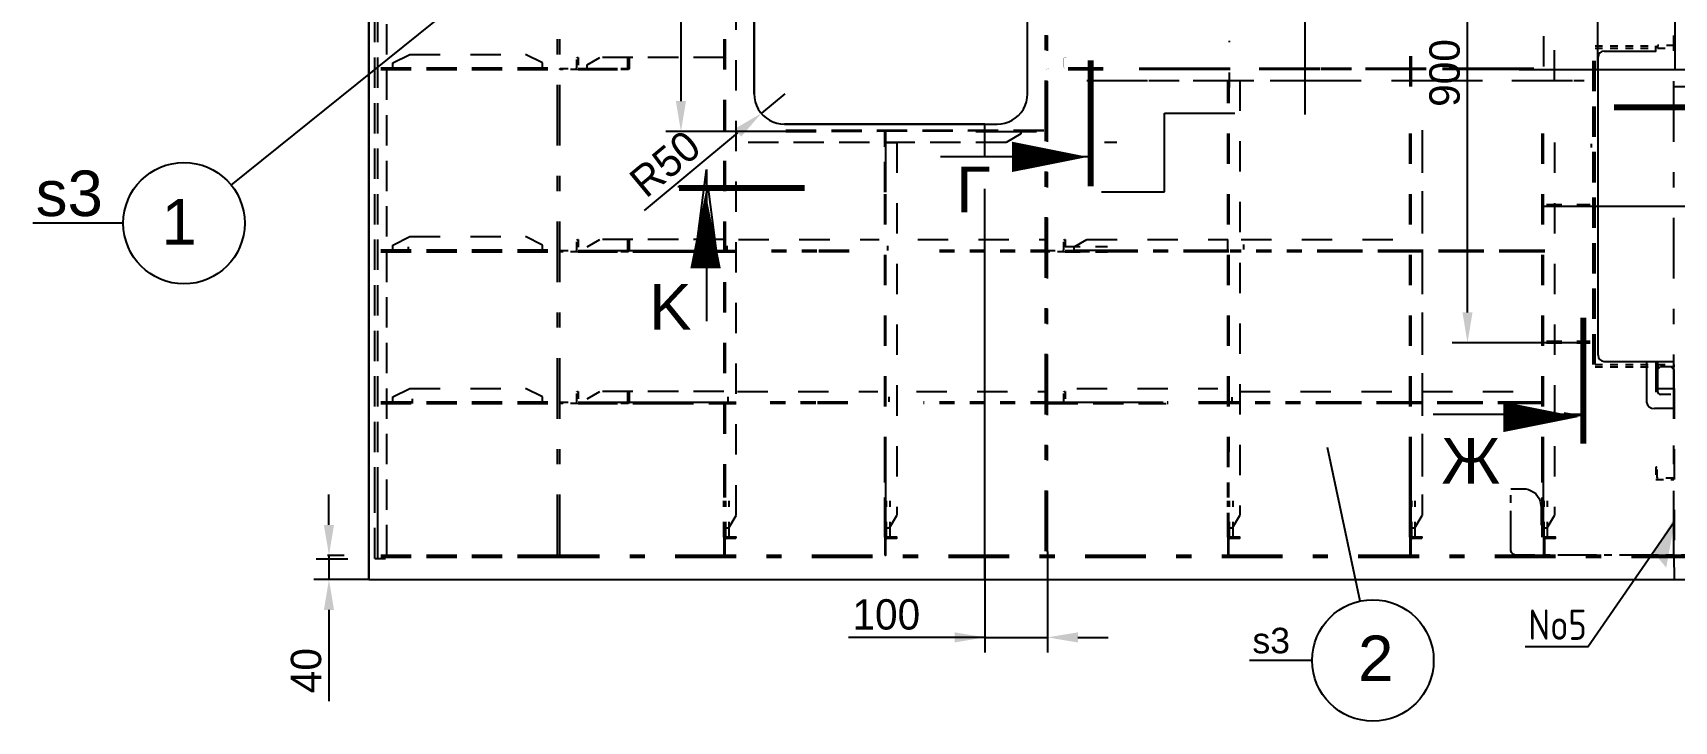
# Model space of a CAD drawing. Header units: millimetres. Extents: x -19561 to 47775, y 28910 to 69910.
# Drawn here: x 21154 to 23858, y 48347 to 49481 of the extents above; entities that cross this region are included whole.
import ezdxf
from ezdxf.enums import TextEntityAlignment as Align

# ---------------------------------------------------------------- set-up
doc = ezdxf.new("R2010")
doc.units = ezdxf.units.MM
doc.header["$MEASUREMENT"] = 0
for name, pattern in [('CENTER', [50.8, 31.75, -6.35, 6.35, -6.35]), ('DASH1', [75, 50, -25]), ('DASH13', [50, 25, -25]), ('DASH4', [175, 100, -75]), ('DASH5', [225, 100, -50, 25, -50]), ('DASH6', [25, 12.5, -12.5]), ('K5LT32770', [100, 50, -50]), ('K5LT32777', [95.25, 63.5, -31.75]), ('K5LT32779', [25, 12.5, -12.5])]:
    doc.linetypes.add(name, pattern=pattern)
doc.styles.add('2_5', font='txt.shx', dxfattribs={"height": 2.5})
doc.styles.add('Arial', font='arial.ttf')
doc.styles.add('style5', font='arial.ttf', dxfattribs={"height": 3})
doc.dimstyles.new('PB5', dxfattribs={"dimscale": 20, "dimtxt": 2.5, "dimasz": 2.5, "dimexe": 1.25, "dimexo": 0, "dimtad": 1, "dimdec": 0, "dimlfac": 0.25, "dimtxsty": 'Standard', "dimcen": 2.5, "dimclrd": 7, "dimclre": 7, "dimclrt": 4, "dimadec": 0, "dimazin": 0, "dimtfac": 1, "dimtdec": 0, "dimtmove": 0, "dimatfit": 3, "dimfxl": 1.25, "dimarcsym": 0})
doc.dimstyles.new('seatech', dxfattribs={"dimscale": 20, "dimtxt": 2.5, "dimasz": 2.5, "dimexe": 1.25, "dimexo": 0, "dimtad": 1, "dimdec": 0, "dimtxsty": 'Standard', "dimcen": 2.5, "dimclrd": 7, "dimclre": 7, "dimclrt": 4, "dimadec": 0, "dimazin": 0, "dimtfac": 1, "dimtdec": 0, "dimtmove": 0, "dimatfit": 3, "dimfxl": 1.25, "dimarcsym": 0})

# ---------------------------------------------------------------- blocks, each defined once
blk = doc.blocks.new('*D2456')
at = {"color": 7, "lineweight": -2}
for p, q in [((23699.4, 49870.4), (23492.3, 49870.4)), ((23517.3, 49020.4), (23517.3, 49820.4)), ((23699.4, 48970.4), (23492.3, 48970.4))]:
    blk.add_line(p, q, dxfattribs=at)
at = {"color": 7}
for points in [[(23525.6, 49820.4), (23509, 49820.4), (23517.3, 49870.4)], [(23509, 49020.4), (23525.6, 49020.4), (23517.3, 48970.4)]]:
    blk.add_solid(points, dxfattribs=at)
at = {"layer": 'Defpoints', "color": 0}
for p in [(23517.3, 49870.4), (23699.4, 49870.4), (23699.4, 48970.4)]:
    blk.add_point(p, dxfattribs=at)
at = {"color": 4, "ltscale": 20, "insert": (23479.8, 49414.8), "char_height": 50, "attachment_point": 5, "rotation": 90}
blk.add_mtext('900', dxfattribs=at)
blk = doc.blocks.new('*D2460')
at = {"color": 7, "lineweight": -2}
for p, q in [((22392.7, 49380.5), (22354.2, 49348.4)), ((22161.9, 49188.5), (22315.7, 49316.4))]:
    blk.add_line(p, q, dxfattribs=at)
at = {"color": 7}
blk.add_solid([(22321, 49310), (22310.4, 49322.9), (22354.2, 49348.4)], dxfattribs=at)
at = {"layer": 'Defpoints', "color": 0}
for p in [(22392.7, 49380.5), (22354.2, 49348.4)]:
    blk.add_point(p, dxfattribs=at)
at = {"color": 4, "ltscale": 20, "insert": (22195.6, 49265.3), "char_height": 50, "attachment_point": 5, "rotation": 39.7526}
blk.add_mtext('R50', dxfattribs=at)
blk = doc.blocks.new('*D2461')
at = {"color": 7, "lineweight": -2}
for p, q in [((21642, 48670.4), (21642, 48720.4)), ((21639.8, 48620.4), (21667, 48620.4)), ((21642, 48620.4), (21642, 48580.4)), ((21707.5, 48580.4), (21617, 48580.4)), ((21642, 48530.4), (21642, 48380.4))]:
    blk.add_line(p, q, dxfattribs=at)
at = {"color": 7}
for points in [[(21633.6, 48670.4), (21650.3, 48670.4), (21642, 48620.4)], [(21650.3, 48530.4), (21633.6, 48530.4), (21642, 48580.4)]]:
    blk.add_solid(points, dxfattribs=at)
at = {"layer": 'Defpoints', "color": 0}
for p in [(21639.8, 48620.4), (21642, 48580.4), (21707.5, 48580.4)]:
    blk.add_point(p, dxfattribs=at)
at = {"color": 4, "ltscale": 20, "insert": (21604.5, 48430.4), "char_height": 50, "attachment_point": 5, "rotation": 90}
blk.add_mtext('40', dxfattribs=at)
blk = doc.blocks.new('*D2462')
at = {"color": 7, "lineweight": -2}
for p, q in [((22722.5, 48617.4), (22722.5, 48460.2)), ((22825.5, 48626.4), (22825.5, 48460.2)), ((22722.5, 48485.2), (22497.5, 48485.2)), ((22672.5, 48485.2), (22622.5, 48485.2)), ((22722.5, 48485.2), (22825.5, 48485.2)), ((22875.5, 48485.2), (22925.5, 48485.2))]:
    blk.add_line(p, q, dxfattribs=at)
at = {"color": 7}
for points in [[(22672.5, 48476.8), (22672.5, 48493.5), (22722.5, 48485.2)], [(22875.5, 48493.5), (22875.5, 48476.8), (22825.5, 48485.2)]]:
    blk.add_solid(points, dxfattribs=at)
at = {"layer": 'Defpoints', "color": 0}
for p in [(22722.5, 48617.4), (22825.5, 48626.4), (22825.5, 48485.2)]:
    blk.add_point(p, dxfattribs=at)
at = {"color": 4, "ltscale": 20, "insert": (22560, 48522.7), "char_height": 50, "attachment_point": 5}
blk.add_mtext('100', dxfattribs=at)
blk = doc.blocks.new('*D2463')
at = {"color": 7, "lineweight": -2}
for p, q in [((23857.5, 49870.4), (24034.2, 49870.4)), ((24009.2, 49245.4), (24009.2, 49820.4)), ((23640.5, 49195.4), (24034.2, 49195.4))]:
    blk.add_line(p, q, dxfattribs=at)
at = {"color": 7}
for points in [[(24017.5, 49820.4), (24000.9, 49820.4), (24009.2, 49870.4)], [(24000.9, 49245.4), (24017.5, 49245.4), (24009.2, 49195.4)]]:
    blk.add_solid(points, dxfattribs=at)
at = {"layer": 'Defpoints', "color": 0}
for p in [(23857.5, 49870.4), (24009.2, 49870.4), (23640.5, 49195.4)]:
    blk.add_point(p, dxfattribs=at)
at = {"color": 4, "ltscale": 20, "insert": (23971.7, 49532.9), "char_height": 50, "attachment_point": 5, "rotation": 90}
blk.add_mtext('675*', dxfattribs=at)
blk = doc.blocks.new('*D2467')
at = {"color": 7, "lineweight": -2}
for p, q in [((22221.7, 49870.4), (22196.7, 49870.4)), ((22221.7, 49820.4), (22221.7, 49368.4)), ((22394.5, 49318.4), (22196.7, 49318.4))]:
    blk.add_line(p, q, dxfattribs=at)
at = {"color": 7}
for points in [[(22230.1, 49820.4), (22213.4, 49820.4), (22221.7, 49870.4)], [(22213.4, 49368.4), (22230.1, 49368.4), (22221.7, 49318.4)]]:
    blk.add_solid(points, dxfattribs=at)
at = {"layer": 'Defpoints', "color": 0}
for p in [(22221.7, 49870.4), (22221.7, 49318.4), (22394.5, 49318.4)]:
    blk.add_point(p, dxfattribs=at)
at = {"color": 4, "ltscale": 20, "insert": (22184.2, 49594.4), "char_height": 50, "attachment_point": 5, "rotation": 90}
blk.add_mtext('550', dxfattribs=at)
blk = doc.blocks.new('*D2493')
at = {"color": 7, "lineweight": -2}
for p, q in [((24009.4, 49870.4), (24403.9, 49870.4)), ((24378.9, 49820.4), (24378.9, 49470.4)), ((23602.4, 49420.4), (24403.9, 49420.4))]:
    blk.add_line(p, q, dxfattribs=at)
at = {"color": 7}
for points in [[(24387.3, 49820.4), (24370.6, 49820.4), (24378.9, 49870.4)], [(24370.6, 49470.4), (24387.3, 49470.4), (24378.9, 49420.4)]]:
    blk.add_solid(points, dxfattribs=at)
at = {"layer": 'Defpoints', "color": 0}
for p in [(24009.4, 49870.4), (23602.4, 49420.4), (24378.9, 49420.4)]:
    blk.add_point(p, dxfattribs=at)
at = {"color": 4, "ltscale": 20, "insert": (24341.4, 49638), "char_height": 50, "attachment_point": 5, "rotation": 90}
blk.add_mtext('450', dxfattribs=at)
blk = doc.blocks.new('*D2501')
at = {"color": 7, "lineweight": -2}
for p, q in [((23731.9, 49422.4), (23731.9, 49600.3)), ((23859.5, 49420.4), (23859.5, 49600.3)), ((23781.9, 49575.3), (23809.5, 49575.3))]:
    blk.add_line(p, q, dxfattribs=at)
at = {"color": 7}
for points in [[(23781.9, 49583.6), (23781.9, 49566.9), (23731.9, 49575.3)], [(23809.5, 49566.9), (23809.5, 49583.6), (23859.5, 49575.3)]]:
    blk.add_solid(points, dxfattribs=at)
at = {"layer": 'Defpoints', "color": 0}
for p in [(23859.5, 49575.3), (23731.9, 49422.4), (23859.5, 49420.4)]:
    blk.add_point(p, dxfattribs=at)
at = {"color": 4, "ltscale": 20, "insert": (23789.7, 49612.8), "char_height": 50, "attachment_point": 5}
blk.add_mtext('130', dxfattribs=at)

msp = doc.modelspace()

# ---------------------------------------------------------------- linework, layer by layer
at = {"color": 0, "linetype": 'DASH13', "ltscale": 2}
for p, q in [((23660.46683, 49402.35618), (23660.46683, 51054.57151)), ((23642.46683, 50975.35618), (23642.46683, 49402.35618)), ((22292.46683, 49870.35618), (22292.46683, 48765.35618)), ((22294.46683, 49870.35618), (22294.46683, 48765.35618)), ((22312.46683, 48686.14085), (22312.46683, 49870.35618)), ((23124.46683, 48765.35618), (23125.08689, 49468.02572)), ((21774.99467, 49445.35618), (21965.86478, 49445.35618)), ((22067.46683, 49422.35618), (22167.46683, 49422.35618)), ((23626.37284, 49422.35618), (22971.46683, 49422.35618)), ((23422.46683, 49442.35618), (23422.46683, 49342.35618)), ((23424.46683, 49442.35618), (23424.46683, 49342.35618)), ((22067.46683, 49420.35618), (22167.46683, 49420.35618)), ((22892.2515, 49402.35618), (23709.68851, 49402.35618)), ((23626.37284, 49420.35618), (22971.46683, 49420.35618)), ((23122.46683, 48765.35618), (23122.46683, 49402.35618)), ((23142.46683, 49402.35618), (23142.46683, 48686.14134)), ((23422.46683, 48765.35618), (23422.46683, 49320.35618)), ((23424.46683, 48765.35618), (23424.46683, 49320.35618)), ((23442.46683, 49320.35521), (23442.46683, 48686.14036)), ((23640.46683, 48765.35618), (23640.46683, 49320.35618)), ((23642.46683, 48765.35618), (23642.46683, 49320.35618)), ((22577.46683, 49300.35618), (22577.46683, 48686.14085)), ((23442.46683, 49300.35618), (23442.46683, 48686.14036)), ((23660.46683, 49300.35618), (23660.46683, 48686.14085)), ((22557.46683, 48765.35618), (22557.46683, 49218.35618)), ((22559.46683, 48765.35618), (22559.46683, 49218.35618)), ((21774.99467, 49145.35618), (21965.86478, 49145.35618)), ((22316.73299, 49140.35618), (22548.01847, 49140.35618)), ((22611.70566, 49140.35618), (22824.46683, 49140.35618)), ((22890.2515, 49140.35618), (23122.46683, 49140.35618)), ((23144.46683, 49140.35618), (23426.46683, 49140.35618)), ((22498.79069, 49122.35618), (22445.79069, 49122.35618)), ((22498.79069, 49120.35618), (22445.79069, 49120.35618)), ((23122.46683, 49122.35618), (23022.46683, 49122.35618)), ((23122.46683, 49120.35618), (23022.46683, 49120.35618)), ((23642.46683, 49122.35618), (23268.46683, 49122.35618)), ((23642.46683, 49120.35618), (23268.46683, 49120.35618)), ((21774.99467, 48895.35618), (21965.86478, 48895.35618)), ((22314.73299, 48890.35618), (22546.01847, 48890.35618)), ((22609.70566, 48890.35618), (22822.46683, 48890.35618)), ((22873.94506, 48895.35618), (23106.16039, 48895.35618)), ((23142.46683, 48890.35618), (23424.46683, 48890.35618)), ((23442.46683, 48890.35618), (23642.46683, 48890.35618)), ((22496.79069, 48872.35618), (22443.79069, 48872.35618)), ((22496.79069, 48870.35618), (22443.79069, 48870.35618)), ((23124.46683, 48872.35618), (23022.46683, 48872.35618)), ((23124.46683, 48870.35618), (23022.46683, 48870.35618)), ((23642.46683, 48872.35618), (23266.46683, 48872.35618)), ((23642.46683, 48870.35618), (23266.46683, 48870.35618)), ((22292.46683, 48765.35618), (22292.46683, 48665.35618)), ((22294.46683, 48765.35618), (22294.46683, 48665.35618))]:
    msp.add_line(p, q, dxfattribs=at)
at = {"color": 7}
for p, q in [((23249.46683, 50242.85618), (23249.46683, 49346.63112)), ((23742.46683, 48939.78166), (23857.46683, 48939.78166))]:
    msp.add_line(p, q, dxfattribs=at)
at = {"color": 0}
for p, q in [((21707.46683, 48580.35618), (21707.46683, 49870.35618)), ((23811.99268, 48939.22416), (23811.99268, 48872.34081)), ((23827.46683, 48939.22416), (23827.46683, 48895.35618)), ((23827.46683, 48895.35618), (23857.46683, 48895.35618)), ((23857.46409, 48861.94938), (23825.25373, 48861.94938)), ((21621.07354, 48614.33394), (21672.97361, 48614.33394)), ((23857.46683, 48620.35618), (23857.50537, 48580.35618)), ((22722.46683, 48580.35618), (24492.46683, 48580.35618))]:
    msp.add_line(p, q, dxfattribs=at)
at = {"color": 0, "linetype": 'DASH1'}
for p, q in [((21717.46683, 48715.35618), (21717.46683, 49870.35618)), ((21722.46683, 48715.35618), (21722.46683, 49870.35618)), ((21736.46683, 49870.35618), (21736.46683, 48615.35618)), ((23724.37308, 48934.66441), (23724.37308, 49456.04646)), ((23727.46708, 48934.66441), (23727.46708, 49456.04646)), ((21727.46683, 49423.35618), (22008.46683, 49423.35618)), ((22052.46683, 49422.35618), (22122.46683, 49422.35618)), ((22067.46683, 49420.35618), (22067.46683, 49422.35618)), ((22292.46683, 49440.35618), (22088.2515, 49440.35618)), ((23724.37284, 49422.35618), (23724.37284, 49420.35618)), ((21727.46683, 49420.35618), (22008.46683, 49420.35618)), ((22052.46683, 49420.35618), (22122.46683, 49420.35618)), ((22394.46683, 49318.35618), (22825.46683, 49320.35618)), ((22394.46683, 49320.35618), (22825.46683, 49320.35618)), ((22557.46683, 49218.35618), (22557.46683, 49318.35618)), ((22557.46683, 49318.35618), (22559.46683, 49318.35618)), ((22807.46683, 49320.35618), (22807.46683, 49318.35618)), ((22757.23734, 49300.35618), (22312.46683, 49300.35618)), ((22292.46683, 49140.35618), (22088.2515, 49140.35618)), ((21727.46683, 49123.35618), (22008.46683, 49123.35618)), ((21727.46683, 49120.35618), (22008.46683, 49120.35618)), ((21773.04252, 49120.35618), (21773.04252, 49122.35618)), ((22052.46683, 49122.35618), (22122.46683, 49122.35618)), ((22052.46683, 49120.35618), (22122.46683, 49120.35618)), ((22067.46683, 49120.35618), (22167.46683, 49120.35618)), ((22167.46683, 49122.35618), (22192.46683, 49122.35618)), ((22167.46683, 49120.35618), (22192.46683, 49120.35618)), ((22190.46683, 49120.35618), (22312.46683, 49120.35618)), ((22192.46683, 49120.35618), (22292.46683, 49120.35618)), ((22869.46683, 49120.35618), (22869.46683, 49122.35618)), ((22969.46683, 49120.35618), (22869.46683, 49120.35618)), ((23122.46683, 49120.35618), (23122.46683, 49122.35618)), ((22292.46683, 48890.35618), (22088.2515, 48890.35618)), ((21727.46683, 48873.35618), (22008.46683, 48873.35618)), ((21727.46683, 48870.35618), (22008.46683, 48870.35618)), ((21779.83341, 48870.35618), (21779.83341, 48872.35618)), ((22052.46683, 48872.35618), (22122.46683, 48872.35618)), ((22052.46683, 48870.35618), (22122.46683, 48870.35618)), ((22067.46683, 48870.35618), (22167.46683, 48870.35618)), ((22167.46683, 48872.35618), (22192.46683, 48872.35618)), ((22167.46683, 48870.35618), (22192.46683, 48870.35618)), ((22192.46683, 48870.35618), (22312.46683, 48870.35618)), ((22825.46683, 48870.35618), (23020.85577, 48870.35618)), ((23122.46683, 48870.35618), (23122.46683, 48872.35618)), ((22557.46683, 48665.35618), (22557.46683, 48765.35618)), ((23422.46683, 48665.35618), (23422.46683, 48765.35618)), ((23640.46683, 48665.35618), (23640.46683, 48765.35618)), ((21717.46683, 48615.35618), (21717.46683, 48715.35618)), ((22292.46683, 48665.35618), (22294.46683, 48665.35618)), ((22557.46683, 48665.35618), (22559.46683, 48665.35618)), ((23122.46683, 48665.35618), (23124.46683, 48665.35618)), ((23422.46683, 48665.35521), (23424.46683, 48665.35521)), ((23640.46683, 48665.35618), (23642.46683, 48665.35618)), ((21717.46683, 48615.35618), (21722.46683, 48615.35618)), ((21727.46683, 48620.35618), (21987.46683, 48620.35618)), ((21727.46683, 48617.35618), (21987.46683, 48617.35618))]:
    msp.add_line(p, q, dxfattribs=at)
at = {"color": 0, "linetype": 'DASH5'}
for p, q in [((22018.46683, 48620.35618), (22018.46683, 49870.35618)), ((22022.46683, 48620.35618), (22022.46683, 49870.35618)), ((22822.46683, 48627.35618), (22822.46683, 49870.35618)), ((22824.46683, 48627.35618), (22824.46683, 49870.35618)), ((23827.46683, 49451.93962), (23827.46683, 49459.6652)), ((21747.28178, 49431.2762), (21774.99467, 49445.35618)), ((21747.28178, 49423.35618), (21747.28178, 49431.2762)), ((21993.57767, 49431.2762), (21965.86478, 49445.35618)), ((21993.57767, 49423.35618), (21993.57767, 49431.2762)), ((21747.28178, 49131.27616), (21774.99467, 49145.35618)), ((21747.28178, 49123.35618), (21747.28178, 49131.27616)), ((21993.57767, 49131.27616), (21965.86478, 49145.35618)), ((21993.57767, 49123.35618), (21993.57767, 49131.27616)), ((22297.79069, 49122.24011), (22297.79069, 49130.16009)), ((22562.79069, 49122.24011), (22562.79069, 49130.16009)), ((23148.77778, 49124.23623), (23148.77778, 49132.15621)), ((23857.46683, 48620.35618), (23857.46683, 48995.08586)), ((23827.46683, 48938.77275), (23827.46683, 48888.98545)), ((23830.46683, 48938.77275), (23830.46683, 48888.98545)), ((21747.28178, 48881.27616), (21774.99467, 48895.35618)), ((21747.28178, 48873.35618), (21747.28178, 48881.27616)), ((21993.57767, 48881.27616), (21965.86478, 48895.35618)), ((21993.57767, 48873.35618), (21993.57767, 48881.27616)), ((22299.79069, 48873.35618), (22299.79069, 48881.27616)), ((22564.79069, 48873.35618), (22564.79069, 48881.27616)), ((23129.65295, 48872.9054), (23129.65295, 48880.82538)), ((21987.46683, 48620.35618), (25124.19299, 48620.35618)), ((21987.46683, 48617.35618), (25124.19468, 48617.35618))]:
    msp.add_line(p, q, dxfattribs=at)
at = {"color": 0, "linetype": 'Continuous'}
for p, q in [((22342.46732, 49380.356), (22342.46683, 49870.35618)), ((22067.46683, 49428.35618), (22088.2515, 49440.35618)), ((22067.46683, 49420.35618), (22067.46683, 49428.35618)), ((23731.93729, 49422.35618), (23731.93729, 49416.35618)), ((23732.46683, 48949.78166), (23732.46683, 49440.79109)), ((22559.46683, 49218.35618), (22559.46683, 49318.35618)), ((22707.46683, 49318.35618), (22807.46683, 49318.35618)), ((22781.48612, 49314.35618), (22757.23734, 49300.35618)), ((22781.48612, 49320.35618), (22781.48612, 49314.35618)), ((22557.46683, 49300.35618), (22577.46683, 49300.35618)), ((23721.03708, 49298.24541), (23721.03708, 49292.24541)), ((22246.90516, 49124.50262), (22263.95001, 49255.75183)), ((22263.95001, 49255.75183), (22263.95001, 49005.75183)), ((21773.04252, 49120.35618), (21773.04252, 49128.35618)), ((22067.46683, 49128.35618), (22088.2515, 49140.35618)), ((22869.46683, 49128.35618), (22890.2515, 49140.35618)), ((22869.46683, 49120.35618), (22869.46683, 49128.35618)), ((23122.46683, 49120.35618), (23122.46683, 49140.35618)), ((22067.46683, 49122.35618), (22167.46683, 49122.35618)), ((22190.46683, 49122.35618), (22312.46683, 49122.35618)), ((22192.46683, 49122.35618), (22292.46683, 49122.35618)), ((22969.46683, 49122.35618), (22869.46683, 49122.35618)), ((22067.46683, 48878.35618), (22088.2515, 48890.35618)), ((23122.46683, 48870.35618), (23122.46683, 48890.35618)), ((23852.46683, 48885.35618), (23835.46683, 48885.35618)), ((21779.83341, 48870.35618), (21779.83341, 48878.35618)), ((22067.46683, 48872.35618), (22167.46683, 48872.35618)), ((22192.46683, 48872.35618), (22312.46683, 48872.35618)), ((22825.46683, 48872.35618), (23016.17854, 48872.35618)), ((22559.46683, 48665.35618), (22559.46683, 48765.35618)), ((23424.46683, 48665.35618), (23424.46683, 48765.35618)), ((23642.46683, 48665.35618), (23642.46683, 48765.35618)), ((21722.46683, 48615.35618), (21722.46683, 48715.35618)), ((22292.46683, 48665.35618), (22300.46683, 48665.35618)), ((22300.46683, 48665.35618), (22312.46683, 48686.14085)), ((22557.46683, 48665.35618), (22565.46683, 48665.35618)), ((22565.46683, 48665.35618), (22577.46683, 48686.14085)), ((23122.46683, 48665.35618), (23130.46683, 48665.35618)), ((23130.46683, 48665.35618), (23142.46683, 48686.14134)), ((23422.46683, 48665.35521), (23430.46683, 48665.35521)), ((23430.46683, 48665.35521), (23442.46683, 48686.14036)), ((23640.46683, 48665.35618), (23648.46683, 48665.35618)), ((23648.46683, 48665.35618), (23660.46683, 48686.14085)), ((21717.46683, 48615.35618), (21734.96683, 48615.35618)), ((23715.53314, 48469.4317), (23612.0658, 48469.4317))]:
    msp.add_line(p, q, dxfattribs=at)
at = {"color": 3, "linetype": 'DASH5'}
for p, q in [((22825.46683, 48626.35613), (22825.46683, 49869.35613)), ((23857.46683, 48626.35618), (23857.46683, 49869.35618))]:
    msp.add_line(p, q, dxfattribs=at)
at = {"color": 1}
for p, q in [((21481.07669, 49230.07136), (21931.2695, 49592.44769)), ((23340.7453, 48544.99359), (23286.88246, 48797.98663))]:
    msp.add_line(p, q, dxfattribs=at)
at = {"color": 0, "linetype": 'DASH6'}
for p, q in [((23727.46708, 49459.6652), (23827.46683, 49459.6652)), ((23727.46709, 49455.80939), (23827.46684, 49455.80939)), ((23727.46708, 48934.66441), (23827.46683, 48934.66441)), ((23727.46709, 48930.8086), (23827.46684, 48930.8086))]:
    msp.add_line(p, q, dxfattribs=at)
at = {"color": 0, "linetype": 'K5LT32777'}
for p, q in [((22859.46683, 49423.35618), (22915.46683, 49423.35618)), ((22861.46683, 49423.35618), (22917.46683, 49423.35618)), ((22859.46683, 49420.35618), (22915.46683, 49420.35618)), ((22861.46683, 49420.35618), (22917.46683, 49420.35618)), ((22939.46683, 49300.35618), (22919.56724, 49300.35618))]:
    msp.add_line(p, q, dxfattribs=at)
at = {"color": 0, "linetype": 'DASH4'}
for p, q in [((23624.37284, 49422.35618), (22969.46683, 49422.35618)), ((22890.2515, 49402.35618), (23707.68851, 49402.35618)), ((23624.37284, 49420.35618), (22969.46683, 49420.35618))]:
    msp.add_line(p, q, dxfattribs=at)
at = {"color": 2}
for p, q in [((23018.35841, 49219.07895), (23018.35841, 49348.45004)), ((23018.35841, 49348.45004), (23134.08314, 49348.45004)), ((22914.4036, 49219.07895), (23018.35841, 49219.07895))]:
    msp.add_line(p, q, dxfattribs=at)
at = {"color": 5, "linetype": 'Continuous'}
msp.add_line((22899.25035, 49276.55437), (22649.25035, 49276.55437), dxfattribs=at)
at = {"color": 4, "linetype": 'Continuous'}
for p, q in [((22216.48366, 49227.90241), (22416.48366, 49227.90241)), ((22283.52851, 49096.6532), (22266.48366, 49227.90241))]:
    msp.add_line(p, q, dxfattribs=at)
at = {"color": 0, "linetype": 'DASH13'}
for p, q in [((23647.46683, 49198.35618), (23719.37284, 49198.35618)), ((23647.46683, 49195.35618), (23719.37284, 49195.35618)), ((22854.46683, 49129.15617), (22924.46683, 49129.15617)), ((22445.79069, 49122.35618), (22345.79069, 49122.35618)), ((22445.79069, 49120.35618), (22345.79069, 49120.35618)), ((22822.46683, 49122.35618), (22623.46683, 49122.35618)), ((22822.46683, 49120.35618), (22623.46683, 49120.35618)), ((22854.46683, 49122.35618), (22924.46683, 49122.35618)), ((22854.46683, 49120.35618), (22924.46683, 49120.35618)), ((23124.46683, 49122.35618), (22969.46683, 49122.35618)), ((23124.46683, 49120.35618), (22969.46683, 49120.35618)), ((23644.46683, 49122.35618), (23126.46683, 49122.35618)), ((23644.46683, 49120.35618), (23126.46683, 49120.35618)), ((23647.46683, 48973.35618), (23719.37284, 48973.35618)), ((23647.46683, 48970.35618), (23719.37284, 48970.35618)), ((22443.79069, 48872.35618), (22343.79069, 48872.35618)), ((22443.79069, 48870.35618), (22343.79069, 48870.35618)), ((22822.46683, 48872.35618), (22621.46683, 48872.35618)), ((22822.46683, 48870.35618), (22621.46683, 48870.35618)), ((23642.46683, 48872.35618), (23124.46683, 48872.35618)), ((23642.46683, 48870.35618), (23124.46683, 48870.35618)), ((23122.46683, 48665.35618), (23122.46683, 48765.35618)), ((23124.46683, 48665.35618), (23124.46683, 48765.35618)), ((23422.46683, 48665.35521), (23422.46683, 48765.35521)), ((23424.46683, 48665.35521), (23424.46683, 48765.35521)), ((22292.46683, 48650.35618), (22292.46683, 48710.35618)), ((22295.46683, 48650.35618), (22295.46683, 48710.35618)), ((22301.26664, 48650.35618), (22301.26664, 48710.35618)), ((22557.46683, 48650.35618), (22557.46683, 48710.35618)), ((22560.46683, 48650.35618), (22560.46683, 48710.35618)), ((22566.26664, 48650.35618), (22566.26664, 48710.35618)), ((23122.46683, 48650.35618), (23122.46683, 48710.35618)), ((23125.46683, 48650.35618), (23125.46683, 48710.35618)), ((23131.26688, 48650.35618), (23131.26688, 48710.35618)), ((23422.46683, 48650.35521), (23422.46683, 48710.35521)), ((23425.46683, 48650.35521), (23425.46683, 48710.35521)), ((23431.26688, 48650.35521), (23431.26688, 48710.35521)), ((23640.46683, 48650.35618), (23640.46683, 48710.35618)), ((23643.46683, 48650.35618), (23643.46683, 48710.35618)), ((23649.26688, 48650.35618), (23649.26688, 48710.35618))]:
    msp.add_line(p, q, dxfattribs=at)
at = {"color": 1, "linetype": 'CENTER', "ltscale": 2}
msp.add_line((23678.42683, 49195.35618), (24671.07683, 49195.35618), dxfattribs=at)
for p, q in [((21303.17772, 49167.36769), (21154.18098, 49167.36769)), ((23715.53314, 48469.4317), (23857.97552, 48675.26744)), ((23261.56884, 48447.18571), (23158.36647, 48447.18571))]:
    msp.add_line(p, q)
at = {"color": 0, "linetype": 'K5LT32770'}
msp.add_line((23857.53127, 48895.35618), (23857.50537, 48580.35618), dxfattribs=at)
at = {"color": 215, "linetype": 'Continuous'}
msp.add_line((23710.92817, 48852.49496), (23460.92817, 48852.49496), dxfattribs=at)
at = {"color": 215}
msp.add_line((23632.62596, 48851.34645), (23706.74459, 48851.34645), dxfattribs=at)
at = {"color": 0, "linetype": 'CENTER', "ltscale": 2}
for p, q in [((23588.64677, 48630.35618), (23588.64677, 48730.01316)), ((23588.90824, 48628.09788), (23588.64677, 48630.35618)), ((23589.36845, 48626.63829), (23588.90824, 48628.09788)), ((23590.04716, 48625.26988), (23589.36845, 48626.63829)), ((23591.61698, 48623.29124), (23590.04716, 48625.26988)), ((23593.62919, 48621.75706), (23591.61698, 48623.29124)), ((23596.04886, 48620.72227), (23593.62919, 48621.75706)), ((23598.64677, 48620.35618), (23596.04886, 48620.72227)), ((24542.46683, 48620.35618), (23598.64677, 48620.35618))]:
    msp.add_line(p, q, dxfattribs=at)
at = {"color": 0, "linetype": 'CENTER'}
for p, q in [((23588.64677, 48730.01316), (23608.64677, 48730.01316)), ((23608.64677, 48730.01316), (23613.25736, 48729.64842)), ((23613.25736, 48729.64842), (23617.76395, 48728.57774)), ((23617.76395, 48728.57774), (23622.10746, 48726.81053)), ((23622.10746, 48726.81053), (23626.11478, 48724.39256)), ((23626.11478, 48724.39256), (23629.6226, 48721.41807)), ((23629.6226, 48721.41807), (23632.62968, 48717.93211)), ((23632.62968, 48717.93211), (23635.14896, 48713.91014)), ((23635.14896, 48713.91014), (23637.02811, 48709.55235)), ((23637.02811, 48709.55235), (23638.64677, 48700.01268)), ((23638.64677, 48700.01268), (23638.64677, 48670.03819))]:
    msp.add_line(p, q, dxfattribs=at)
at = {"color": 0, "linetype": 'Continuous'}
for points in [[(21707.46683, 49870.35618), (21707.46683, 48580.35618), (22722.46683, 48580.35618), (22722.46683, 49223.90403)], [(22342.46683, 49870.35618), (22342.46683, 49380.35618), (22342.89457, 49373.82988), (22344.17045, 49367.41523), (22346.27299, 49361.222), (22349.16556, 49355.35618), (22352.79935, 49349.91813), (22357.11136, 49345.00083), (22362.02885, 49340.68852), (22367.46683, 49337.05491), (22373.33256, 49334.16221), (22379.52592, 49332.05992), (22385.94047, 49330.78392), (22392.46683, 49330.35618), (22742.46683, 49330.35618), (22748.9932, 49330.78392), (22755.40775, 49332.05992), (22761.60111, 49334.16221), (22767.46683, 49337.05491), (22772.90482, 49340.68852), (22777.8223, 49345.00083), (22782.13456, 49349.91813), (22785.7681, 49355.35618), (22788.66093, 49361.22203), (22790.76322, 49367.41523), (22792.0391, 49373.82988), (22792.46683, 49380.35618), (22792.46683, 49870.35618)], [(23742.46683, 49450.79109), (23827.46683, 49450.79109), (23827.46683, 49459.6652)], [(22722.46683, 49278.96778), (22722.46683, 49330.3563), (22392.46732, 49330.35606)], [(23830.46683, 48890.35618), (23830.46683, 48926.35618), (23835.46683, 48931.35618)], [(23835.46683, 48931.35618), (23852.46683, 48931.35618), (23857.46683, 48926.35618), (23857.46683, 48890.35618)], [(22292.46683, 48620.35618), (22293.46683, 48620.35618), (22294.17393, 48620.64903), (22294.46683, 48621.35618), (22294.46683, 48646.35618), (22294.73478, 48647.35618), (22295.46683, 48648.08824), (22296.46683, 48648.35618), (22311.46683, 48648.35618), (22312.17393, 48648.64903), (22312.46683, 48649.35618), (22312.46683, 48650.35618), (22292.46683, 48650.35618), (22292.46683, 48620.35618)], [(22557.46683, 48620.35618), (22558.46683, 48620.35618), (22559.17393, 48620.64903), (22559.46683, 48621.35618), (22559.46683, 48646.35618), (22559.73478, 48647.35618), (22560.46683, 48648.08824), (22561.46683, 48648.35618), (22576.46683, 48648.35618), (22577.17393, 48648.64903), (22577.46683, 48649.35618), (22577.46683, 48650.35618), (22557.46683, 48650.35618), (22557.46683, 48620.35618)], [(23122.46683, 48620.35618), (23123.46683, 48620.35618), (23124.17399, 48620.64903), (23124.46683, 48621.35618), (23124.46683, 48646.35618), (23124.73478, 48647.35618), (23125.46683, 48648.08824), (23126.46683, 48648.35618), (23141.46683, 48648.35618), (23142.17399, 48648.64903), (23142.46683, 48649.35618), (23142.46683, 48650.35618), (23122.46683, 48650.35618), (23122.46683, 48620.35618)], [(23422.46683, 48620.35521), (23423.46683, 48620.35521), (23424.17399, 48620.64805), (23424.46683, 48621.35521), (23424.46683, 48646.35521), (23424.73478, 48647.35521), (23425.46683, 48648.08726), (23426.46683, 48648.35521), (23441.46683, 48648.35521), (23442.17399, 48648.64805), (23442.46683, 48649.35521), (23442.46683, 48650.35521), (23422.46683, 48650.35521), (23422.46683, 48620.35521)], [(23642.46683, 48620.35618), (23643.46683, 48620.35618), (23644.17399, 48620.64903), (23644.46683, 48621.35618), (23644.46683, 48646.35618), (23644.73478, 48647.35618), (23645.46683, 48648.08824), (23646.46683, 48648.35618), (23661.46683, 48648.35618), (23662.17399, 48648.64903), (23662.46683, 48649.35618), (23662.46683, 48650.35618), (23642.46683, 48650.35618), (23642.46683, 48620.35618)]]:
    msp.add_lwpolyline(points, dxfattribs=at)
at = {"color": 0, "linetype": 'DASH6'}
for points in [[(23857.46683, 49455.88395), (23857.46683, 49459.82923), (23830.46683, 49459.82923), (23830.46683, 49455.88395), (23857.46683, 49455.88395)], [(22022.46683, 49420.35618), (22022.46683, 49421.35618), (22022.7598, 49422.06327), (22023.46683, 49422.35618), (22048.46683, 49422.35618), (22049.46683, 49422.62413), (22050.19877, 49423.35618), (22050.46683, 49424.35618), (22050.46683, 49439.35618), (22050.7598, 49440.06327), (22051.46683, 49440.35618), (22052.46683, 49440.35618), (22052.46683, 49420.35618), (22022.46683, 49420.35618)], [(22022.46683, 49120.35618), (22022.46683, 49121.35618), (22022.7598, 49122.06327), (22023.46683, 49122.35618), (22048.46683, 49122.35618), (22049.46683, 49122.62413), (22050.19877, 49123.35618), (22050.46683, 49124.35618), (22050.46683, 49139.35618), (22050.7598, 49140.06327), (22051.46683, 49140.35618), (22052.46683, 49140.35618), (22052.46683, 49120.35618), (22022.46683, 49120.35618)], [(22824.46683, 49120.35618), (22824.46683, 49121.35618), (22824.7598, 49122.06327), (22825.46683, 49122.35618), (22850.46683, 49122.35618), (22851.46683, 49122.62413), (22852.19877, 49123.35618), (22852.46683, 49124.35618), (22852.46683, 49139.35618), (22852.7598, 49140.06327), (22853.46683, 49140.35618), (22854.46683, 49140.35618), (22854.46683, 49120.35618), (22824.46683, 49120.35618)], [(23857.46683, 48934.82841), (23857.46683, 48930.88316), (23830.46683, 48930.8831), (23830.46683, 48934.82841), (23857.46683, 48934.82841)], [(22022.46683, 48870.35618), (22022.46683, 48871.35618), (22022.7598, 48872.06327), (22023.46683, 48872.35618), (22048.46683, 48872.35618), (22049.46683, 48872.62413), (22050.19877, 48873.35618), (22050.46683, 48874.35618), (22050.46683, 48889.35618), (22050.7598, 48890.06327), (22051.46683, 48890.35618), (22052.46683, 48890.35618), (22052.46683, 48870.35618), (22022.46683, 48870.35618)], [(22824.46683, 48870.35618), (22824.46683, 48871.35618), (22824.7598, 48872.06327), (22825.46683, 48872.35618), (22850.46683, 48872.35618), (22851.46683, 48872.62413), (22852.19877, 48873.35618), (22852.46683, 48874.35618), (22852.46683, 48889.35618), (22852.7598, 48890.06327), (22853.46683, 48890.35618), (22854.46683, 48890.35618), (22854.46683, 48870.35618), (22824.46683, 48870.35618)], [(23857.46683, 48745.37217), (23857.46683, 48746.37217), (23857.17386, 48747.07933), (23856.46683, 48747.37217), (23831.46683, 48747.37217), (23830.46683, 48747.64012), (23829.7349, 48748.37217), (23829.46683, 48749.37217), (23829.46683, 48764.37217), (23829.17386, 48765.07933), (23828.46683, 48765.37217), (23827.46683, 48765.37217), (23827.46683, 48745.37217), (23857.46683, 48745.37217)]]:
    msp.add_lwpolyline(points, dxfattribs=at)
at = {"color": 0, "linetype": 'DASH1'}
for points in [[(22122.46683, 49422.35618), (22134.46683, 49422.35618), (22134.46683, 49440.35618), (22136.46683, 49440.35618), (22136.46683, 49422.35618), (22136.3892, 49421.80491), (22136.16312, 49421.29634), (22135.80521, 49420.86988), (22135.34379, 49420.5586), (22134.814, 49420.38658), (22122.46683, 49420.35618)], [(22122.46683, 49122.35618), (22134.46683, 49122.35618), (22134.46683, 49140.35618), (22136.46683, 49140.35618), (22136.46683, 49122.35618), (22136.3892, 49121.80491), (22136.16312, 49121.29637), (22135.80521, 49120.86991), (22135.34379, 49120.55857), (22134.814, 49120.38658), (22122.46683, 49120.35618)], [(22122.46683, 48872.35618), (22134.46683, 48872.35618), (22134.46683, 48890.35618), (22136.46683, 48890.35618), (22136.46683, 48872.35618), (22136.3892, 48871.80491), (22136.16312, 48871.29637), (22135.80521, 48870.86991), (22135.34379, 48870.55857), (22134.814, 48870.38658), (22122.46683, 48870.35618)]]:
    msp.add_lwpolyline(points, dxfattribs=at)
at = {"color": 0, "linetype": 'K5LT32779', "const_width": 0.18}
for points in [[(22824.46683, 49420.35618), (22824.46683, 49421.35618), (22824.7598, 49422.06327), (22825.46683, 49422.35618), (22850.46683, 49422.35618), (22851.46683, 49422.62413), (22852.19877, 49423.35618), (22852.46683, 49424.35618), (22852.46683, 49439.35618), (22852.7598, 49440.06327), (22853.46683, 49440.35618), (22854.46683, 49440.35618), (22854.46683, 49420.35618), (22824.46683, 49420.35618)], [(22826.46683, 49420.35618), (22826.46683, 49421.35618), (22826.7598, 49422.06327), (22827.46683, 49422.35618), (22852.46683, 49422.35618), (22853.46683, 49422.62413), (22854.19877, 49423.35618), (22854.46683, 49424.35618), (22854.46683, 49439.35618), (22854.7598, 49440.06327), (22855.46683, 49440.35618), (22856.46683, 49440.35618), (22856.46683, 49420.35618), (22826.46683, 49420.35618)]]:
    msp.add_lwpolyline(points, dxfattribs=at)
at = {"color": 5, "const_width": 10}
msp.add_lwpolyline([(22896.49771, 49228.36588), (22896.49771, 49435.65442)], dxfattribs=at)
at = {"color": 0, "linetype": 'DASH5'}
msp.add_lwpolyline([(23857.46683, 49392.56483), (24535.61674, 49392.56483), (24542.46683, 49392.56483)], dxfattribs=at)
at = {"color": 4, "const_width": 10}
for points in [[(23966.01549, 49358.16273), (23758.72695, 49358.16273)], [(22218.29517, 49225.14977), (22425.58371, 49225.14977)]]:
    msp.add_lwpolyline(points, dxfattribs=at)
at = {"color": 5}
msp.add_lwpolyline([(22892.05637, 49276.58761, 0, 50, 0), (22766.93879, 49276.58761, 50, 50, 0)], format="xyseb", dxfattribs=at)
at = {"color": 4}
msp.add_lwpolyline([(22262.28868, 49218.35803, 0, 50, 0), (22262.28868, 49093.24045, 50, 50, 0)], format="xyseb", dxfattribs=at)
at = {"color": 215}
for points, const_width in [([(23708.17553, 48804.30647), (23708.17553, 49011.59501)], 10), ([(23708.58612, 48831.52019), (23708.47708, 48939.40401)], 5)]:
    msp.add_lwpolyline(points, dxfattribs=dict(at, const_width=const_width))
for points in [[(23701.38379, 48848.29998, 0, 50, 0), (23576.26621, 48848.29998, 50, 50, 0)], [(23706.03979, 48851.23496, 0, 10, 0), (23676.16361, 48851.23496, 10, 10, 0)], [(23706.40469, 48851.32879, 0, 5, 0), (23676.08861, 48851.32879, 5, 5, 0)]]:
    msp.add_lwpolyline(points, format="xyseb", dxfattribs=at)
at = {"color": 1}
for centre in [(21403.17772, 49167.36769), (23361.56884, 48447.18571)]:
    msp.add_circle(centre, 100, dxfattribs=at)
at = {"color": 0, "linetype": 'Continuous'}
for centre, radius, start, end in [((23742.46683, 49440.79109), 10, 90.0000044, 180), ((23742.46683, 48949.78166), 10, 180.00000444, 270), ((23835.46683, 48890.35618), 5, 180.00000435, 270)]:
    msp.add_arc(centre, radius, start, end, dxfattribs=at)
at = {"color": 0}
msp.add_arc((23824.56771, 48874.73119), 12.80021, 190.76292232, 273.07219042, dxfattribs=at)
at = {"color": 0, "linetype": 'ByBlock'}
msp.add_solid([(23844.63843, 48600.03894), (23823.37836, 48625.84496), (23860.43718, 48685.94322)], dxfattribs=at)

# ---------------------------------------------------------------- texts
at = {"color": 5, "linetype": 'Continuous', "style": 'Arial'}
msp.add_text('Г', height=75, dxfattribs=at).set_placement((22703.52768, 49260.27336), align=Align.TOP_CENTER)
at = {"color": 0, "style": 'style5'}
for height, p in [(75, (21158.92023, 49179.15956)), (42, (23163.10572, 48458.97758))]:
    msp.add_text('s3', height=height, dxfattribs=at).set_placement(p)
at = {"color": 2, "style": 'style5'}
for s, p in [('1', (21365.96458, 49132.08085)), ('2', (23337.0638, 48413.1689))]:
    msp.add_text(s, height=75, dxfattribs=at).set_placement(p)
at = {"color": 4, "linetype": 'Continuous', "style": 'Arial'}
msp.add_text('K', height=75, dxfattribs=at).set_placement((22204.12535, 49067.17541), align=Align.TOP_CENTER)
at = {"color": 215, "linetype": 'Continuous', "style": 'Arial'}
msp.add_text('Ж', height=75, dxfattribs=at).set_placement((23522.88218, 48813.54308), align=Align.TOP_CENTER)
at = {"color": 0, "style": '2_5', "width": 0.8}
msp.add_text('No5', height=50, dxfattribs=at).set_placement((23617.64083, 48466.11357), align=Align.BOTTOM_LEFT)

# ---------------------------------------------------------------- dimensions: what is measured, and where the dimension line sits
at = {"color": 0}
dim = msp.add_linear_dim(base=(22221.7311, 49318.35618), p1=(22221.7311, 49870.35618), p2=(22394.46683, 49318.35618), angle=90, text='550', dimstyle='seatech', dxfattribs=at)
dim.commit()
dim.dimension.update_dxf_attribs({"geometry": '*D2467', "text_midpoint": (22184.2311, 49594.35618)})
at = {"color": 7}
dim = msp.add_linear_dim(base=(23517.30957, 49870.35618), p1=(23699.37284, 48970.35618), p2=(23699.37284, 49870.35618), angle=90, text='900', dimstyle='PB5', dxfattribs=at)
dim.commit()
dim.dimension.update_dxf_attribs({"geometry": '*D2456', "text_midpoint": (23517.30957, 49414.75855), "dimtype": 161})
dim = msp.add_linear_dim(base=(24378.93397, 49420.35618), p1=(24009.3545, 49870.35618), p2=(23602.36625, 49420.35618), angle=90, text='450', dimstyle='PB5', override={"dimlfac": 0.25, "dimtxsty": 'Standard', "dimsah": 1, "dimtolj": 0}, dxfattribs=at)
dim.commit()
dim.dimension.update_dxf_attribs({"geometry": '*D2493', "text_midpoint": (24378.93397, 49638.04463), "dimtype": 160})
dim = msp.add_linear_dim(base=(24009.18783, 49870.35618), p1=(23640.46683, 49195.35618), p2=(23857.46683, 49870.35618), angle=270, text='675*', dimstyle='PB5', dxfattribs=at)
dim.commit()
dim.dimension.update_dxf_attribs({"geometry": '*D2463', "text_midpoint": (23971.68783, 49532.85618)})
for base, p1, p2, text, picture, middle in [((23859.46683, 49575.278), (23731.93729, 49422.35618), (23859.46683, 49420.35618), '130', '*D2501', (23789.70275, 49575.278)), ((22825.46683, 48485.15942), (22722.46683, 48617.35618), (22825.46683, 48626.35613), '100', '*D2462', (22559.96683, 48485.15942))]:
    dim = msp.add_linear_dim(base=base, p1=p1, p2=p2, text=text, dimstyle='PB5', dxfattribs=at)
    dim.commit()
    dim.dimension.update_dxf_attribs({"geometry": picture, "text_midpoint": middle, "dimtype": 160})
at = {"color": 0}
dim = msp.add_radius_dim(center=(22392.667, 49380.45488), mpoint=(22354.15008, 49348.41773), dimstyle='seatech', dxfattribs=at)
dim.commit()
dim.dimension.update_dxf_attribs({"geometry": '*D2460', "text_midpoint": (22195.62758, 49265.34026)})
dim = msp.add_linear_dim(base=(21641.98077, 48580.35618), p1=(21639.80644, 48620.35618), p2=(21707.46683, 48580.35618), angle=270, dimstyle='seatech', dxfattribs=at)
dim.commit()
dim.dimension.update_dxf_attribs({"geometry": '*D2461', "text_midpoint": (21604.48077, 48430.35618)})

doc.saveas('drawing.dxf')
